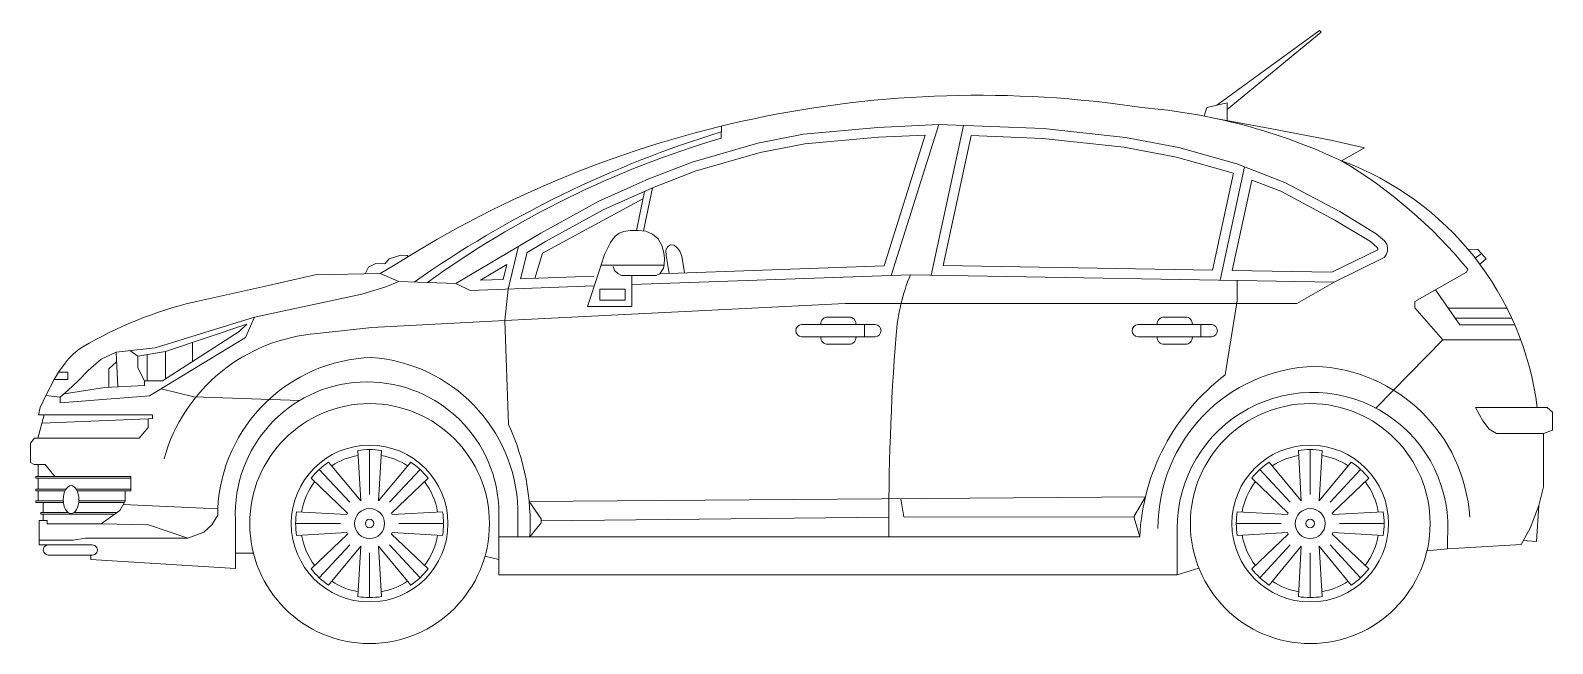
# Model space of a CAD drawing. Header units: centimetres. Extents: x 921 to 1328, y 705 to 869.
import ezdxf

# ---------------------------------------------------------------- set-up
doc = ezdxf.new("R2010")
doc.units = ezdxf.units.CM
doc.layers.add('SC Véhicules', color=73, linetype='Continuous', lineweight=5)

msp = doc.modelspace()

# ---------------------------------------------------------------- linework, layer by layer
at = {"layer": 'SC Véhicules'}
for points in [[(1238.31, 849.15), (1265.78, 869.12), (1266.17, 868.67), (1241.02, 848.02)], [(1234.91, 846.24), (1235.61, 848.54), (1241.02, 849.77), (1241.02, 844.94)], [(1034.86, 801.49), (1057.52, 815), (1073.09, 823.5), (1086.41, 829.5), (1098.02, 833.97), (1115.57, 839.01), (1127.74, 841.37), (1147.69, 843.18), (1163.92, 843.96), (1191.95, 842.89), (1213.84, 840.49), (1228.15, 837.83), (1243.68, 833.47), (1256.45, 828.52), (1271.14, 820.71), (1280.88, 814.81), (1283.08, 812.89), (1283.74, 812), (1283.96, 811.17), (1283.96, 810.18), (1283.58, 809.13), (1283.02, 808.47), (1269.63, 801.89), (1156.38, 803.87)], [(1163.92, 843.96), (1151.26, 803.68)], [(1170.52, 843.71), (1161.88, 803.77)], [(1271.61, 834.31), (1277.77, 837.8), (1268.81, 839.85), (1252.98, 842.86), (1237.49, 845.72)], [(1053.89, 809.79), (1058.82, 812.73), (1074.26, 821.16), (1087.41, 827.1), (1098.85, 831.49), (1116.18, 836.47), (1128.11, 838.79), (1147.87, 840.57), (1160.31, 841.18)], [(1160.31, 841.18), (1149.32, 806.23)], [(1172.61, 841.02), (1165.1, 806.32)], [(1172.61, 841.02), (1191.75, 840.29), (1213.46, 837.9), (1227.55, 835.29), (1242.71, 831.03)], [(1242.71, 831.03), (1237.12, 805.06)], [(1245.73, 832.68), (1239.22, 802.42)], [(1085.27, 826.13), (1083.1, 815.71)], [(1087.41, 827.1), (1085.02, 815.57)], [(1247.63, 829.14), (1255.36, 826.15), (1269.85, 818.44), (1279.33, 812.69), (1281.16, 811.1), (1281.35, 810.84), (1281.36, 810.83), (1281.36, 810.64), (1281.31, 810.53), (1269.05, 804.51), (1242.43, 804.97)], [(1247.63, 829.14), (1242.43, 804.97)], [(1055.96, 802.89), (1058.01, 809.66), (1084.85, 824.14)], [(1070.02, 795.33), (1072.94, 804.27), (1074.58, 809.29), (1076.18, 812.47), (1077.46, 814.17), (1078.51, 814.92), (1079.71, 815.41), (1081.41, 815.71), (1083.56, 815.71), (1085.61, 815.51), (1087.41, 814.72), (1088.96, 813.47), (1089.91, 811.67), (1090.46, 809.72), (1090.66, 808.22), (1090.56, 806.58), (1090.31, 805.63), (1089.36, 804.13), (1088.36, 803.68), (1079.11, 803.68), (1078.11, 804.18), (1077.26, 804.98), (1076.86, 806.08)], [(1048.79, 800.02), (1051.62, 811.48)], [(1095.93, 804.32), (1095.25, 808.78), (1094.74, 810.12), (1094.05, 810.91), (1093.22, 811.74), (1092.2, 811.83), (1091.41, 811.27), (1091, 810.3), (1091.07, 809), (1091.9, 804.17)], [(1309.02, 809.56), (1308.09, 810.59), (1305.44, 810.65)], [(1010.59, 804.11), (1011.49, 805.88), (1013.48, 806.85), (1015.82, 806.79), (1016.96, 808.1), (1020.15, 809.07), (1021.84, 809.02), (1022.05, 808.68)], [(1041.44, 802.37), (1048.44, 806.55)], [(1047.46, 802.59), (1048.44, 806.55)], [(1052.15, 802.75), (1053.89, 809.79)], [(1090.51, 806.4), (1073.64, 806.4)], [(1149.32, 806.23), (1089.25, 804.08)], [(1237.12, 805.06), (1165.1, 806.32)], [(1307.36, 808.3), (1309.02, 809.56), (1310.27, 808.11), (1308.59, 806.68)], [(980.99, 792.55), (1009.68, 798.7), (1016.09, 800.59), (1019.63, 802.03)], [(1071.82, 800.85), (1038.69, 799.66), (1034.86, 801.49), (1019.63, 802.03), (1014.62, 804.2)], [(1047.46, 802.59), (1041.44, 802.37)], [(1071.73, 803.45), (1052.15, 802.75)], [(1070.02, 795.33), (1081.84, 795.33), (1081.84, 803.68)], [(1156.38, 803.87), (1081.84, 801.21)], [(1073.36, 800.01), (1080.1, 800.01), (1080.1, 797.05), (1073.36, 797.05), (1073.36, 800.01)], [(1296.76, 799.8), (1303.3, 790.48), (1317.94, 790.48)], [(1300.21, 794.88), (1315.88, 794.88)], [(930.08, 772.05), (941.02, 773.7), (951.58, 774.24), (951.58, 775.48), (956.39, 775.48), (976.88, 788.66), (978.94, 790.61)], [(947.64, 783.57), (949.8, 782.08), (957.23, 783.32), (978.94, 790.61)], [(1144.06, 790.58), (1144.06, 787.23)], [(1233.99, 790.58), (1233.99, 787.23)], [(1302.05, 792.26), (1317.14, 792.26)], [(964.41, 785.73), (964.41, 780.64)], [(1298.69, 786.5), (1280.83, 768.21)], [(943.97, 783.16), (944.45, 773.87)], [(949.8, 779.02), (949.8, 782.08)], [(952.34, 782.5), (952.34, 775.48)], [(957.23, 776.02), (957.23, 783.32)], [(928.58, 777.83), (927.47, 775.86)], [(944.11, 780.57), (942.02, 778.72), (942.02, 773.75)], [(949.8, 779.02), (951.58, 775.48)], [(956.01, 773.35), (964.77, 771.19), (993.11, 770.28)], [(925.18, 771.57), (923.67, 768.42), (923.22, 766.38), (953.73, 766.38), (953.73, 765.43), (952.58, 765.36), (952.58, 763.07), (950.16, 760.21), (922.14, 760.21), (921.09, 758.81), (921.09, 753.67), (922.08, 753.13), (925.05, 753.13), (927.57, 749.95), (947.94, 749.95), (947.94, 746.09), (946.42, 746.09), (946.42, 743.37), (945, 740.84), (941.86, 738.61), (939.98, 737.28), (925.54, 737.28), (925.54, 738.21), (923.45, 738.21), (923.45, 732.95), (932.51, 732.95), (935.78, 733.51), (963.17, 733.51), (967.45, 735.09), (969.59, 737), (971.17, 739.59), (971.17, 741.28), (945.91, 742.46)], [(924.72, 766.38), (923.11, 760.21)], [(952.58, 765.36), (924.14, 764.17)], [(1011.77, 745.18), (1011.77, 757.14)], [(1263.26, 745.18), (1263.26, 757.14)], [(923.2, 749.95), (923.2, 753.13)], [(1000.79, 753.81), (1009.39, 743.43)], [(1000.79, 753.81), (1009.39, 743.43)], [(1008.6, 756.88), (1009.39, 743.43)], [(1014.95, 756.88), (1014.16, 743.43)], [(1022.76, 753.81), (1014.16, 743.43)], [(1252.27, 753.81), (1260.87, 743.43)], [(1252.27, 753.81), (1260.87, 743.43)], [(1260.08, 756.88), (1260.87, 743.43)], [(1266.43, 756.88), (1265.64, 743.43)], [(1274.24, 753.81), (1265.64, 743.43)], [(927.57, 749.95), (922.53, 749.95), (922.53, 749.5), (947.94, 749.5)], [(923.2, 746.53), (923.2, 749.5)], [(996.14, 749.48), (1005.89, 740.18)], [(996.14, 749.48), (1005.89, 740.18)], [(998.29, 751.83), (1006.45, 743.08)], [(1025.26, 751.83), (1017.1, 743.08)], [(1027.41, 749.48), (1017.65, 740.18)], [(1247.63, 749.48), (1257.38, 740.18)], [(1247.63, 749.48), (1257.38, 740.18)], [(1249.77, 751.83), (1257.93, 743.08)], [(1276.74, 751.83), (1268.58, 743.08)], [(1278.89, 749.48), (1269.14, 740.18)], [(930.54, 746.53), (922.53, 746.53), (922.53, 746.09), (930.31, 746.09)], [(924.5, 743.42), (923.2, 743.42), (923.2, 746.09)], [(947.94, 746.53), (933.35, 746.53)], [(933.58, 746.09), (947.94, 746.09)], [(929.87, 743.42), (922.53, 743.42), (922.53, 742.97), (929.91, 742.97)], [(924.5, 740.34), (924.5, 742.97)], [(933.98, 742.97), (946.2, 742.97)], [(946.42, 743.42), (934.02, 743.42)], [(1051.44, 741.28), (1051.44, 733.84), (1046.3, 733.84)], [(1219.21, 744.53), (1054.43, 743.26)], [(1054.43, 743.26), (1057.67, 738.65), (1057.67, 737.56), (1054.61, 733.84)], [(1216.19, 739.11), (1154.59, 739.15), (1153.82, 744.02)], [(1219.21, 744.53), (1216.19, 739.35), (1216.19, 738.87), (1217.68, 733.84)], [(1324.42, 742.2), (1323.8, 732.61), (1320.23, 732.81)], [(931.11, 740.34), (923.83, 740.34), (923.83, 739.9), (943.68, 739.9)], [(924.5, 738.21), (924.5, 739.9)], [(944.31, 740.34), (932.78, 740.34)], [(939.98, 737.28), (952.64, 737.07), (963.17, 733.51)], [(992, 737.37), (1003.96, 737.37)], [(992.26, 740.55), (1005.71, 739.76)], [(1005.71, 739.76), (1005.89, 740.18)], [(1017.84, 739.76), (1017.65, 740.18)], [(1031.29, 740.55), (1017.84, 739.76)], [(1019.58, 737.37), (1031.55, 737.37)], [(1057.67, 738.1), (1150.6, 739.06)], [(1243.48, 737.37), (1255.45, 737.37)], [(1243.74, 740.55), (1257.19, 739.76)], [(1257.19, 739.76), (1257.38, 740.18)], [(1269.32, 739.76), (1269.14, 740.18)], [(1282.77, 740.55), (1269.32, 739.76)], [(1271.07, 737.37), (1283.03, 737.37)], [(992.26, 734.19), (1005.71, 734.98)], [(996.14, 725.26), (1005.89, 734.56)], [(1005.71, 734.98), (1005.71, 734.98), (1005.89, 734.56)], [(1017.65, 734.56), (1017.84, 734.98)], [(1027.41, 725.26), (1017.65, 734.56)], [(1027.41, 725.26), (1017.65, 734.56)], [(1031.29, 734.19), (1017.84, 734.98)], [(1243.74, 734.19), (1257.19, 734.98)], [(1247.63, 725.26), (1257.38, 734.56)], [(1257.19, 734.98), (1257.19, 734.98), (1257.38, 734.56)], [(1269.14, 734.56), (1269.32, 734.98)], [(1278.89, 725.26), (1269.14, 734.56)], [(1278.89, 725.26), (1269.14, 734.56)], [(1282.77, 734.19), (1269.32, 734.98)], [(975.91, 729.43), (980.72, 729.43)], [(998.29, 722.9), (1006.45, 731.65)], [(1000.79, 720.92), (1009.39, 731.31)], [(1008.6, 717.85), (1009.39, 731.31)], [(1011.77, 717.6), (1011.77, 729.56)], [(1014.95, 717.85), (1014.16, 731.31)], [(1022.76, 720.92), (1014.16, 731.31)], [(1022.76, 720.92), (1014.16, 731.31)], [(1017.1, 731.65), (1025.26, 722.9)], [(1042.62, 728.66), (1046.3, 727.73)], [(1249.77, 722.9), (1257.93, 731.65)], [(1252.27, 720.92), (1260.87, 731.31)], [(1260.08, 717.85), (1260.87, 731.31)], [(1263.26, 717.6), (1263.26, 729.56)], [(1274.24, 720.92), (1265.64, 731.31)], [(1274.24, 720.92), (1265.64, 731.31)], [(1266.43, 717.85), (1265.64, 731.31)], [(1268.58, 731.65), (1276.74, 722.9)], [(1294.46, 730.06), (1299.95, 730.62)], [(1227.71, 723.7), (1233.5, 725.47)]]:
    msp.add_lwpolyline(points, dxfattribs=at)
for points in [[(1271.61, 834.31, 0.088969), (1218.25, 848.54, 0.180698), (1018.49, 806.46), (1014.62, 804.2), (997.24, 803.8), (984.71, 801), (964.72, 796.54, 0.075024), (935.09, 784.56, 0.103493), (930.4, 780.26), (928.58, 777.83), (931.09, 777.83), (931.09, 775.86), (927.47, 775.86), (925.18, 771.57), (929.01, 771.11), (929.01, 769.6), (952.91, 771.46), (978.55, 787.1), (980.99, 792.55), (954.42, 784.32), (943.97, 783.16), (940.03, 781.31), (936.55, 778.29), (933.88, 775.51), (931.21, 773.05), (929.01, 771.11)], [(1027.24, 801.76, -0.085678), (1105.73, 840.32), (1105.84, 843.57)], [(1023.69, 801.89, -0.078854), (1105.79, 842.01, -0.078854)], [(1271.61, 834.31, -0.281232), (1323.94, 768.35, -0.281232)], [(1271.61, 834.31, -0.087032), (1305.36, 805.33), (1305.06, 804.53), (1291.25, 796.66), (1291.25, 794.98), (1298.69, 786.5), (1319.53, 786.5)], [(1269.63, 801.89), (1259.67, 796.18), (1138.94, 796.18), (1047.9, 791.59), (1012.36, 789.77), (997.71, 788.11, 0.31504), (956.81, 754.71, 2.168865)], [(1051.44, 733.84), (1217.68, 733.84, -0.222804), (1240.54, 777.08), (1243.75, 796.89), (1243.75, 802.34)], [(1156.38, 803.87, 0.078687), (1152.52, 787.69, 0.021174), (1150.62, 733.84), (1217.68, 733.84)], [(1048.79, 800.02), (1047.9, 791.59), (1048.92, 763.87, -0.121562), (1054.61, 733.84)], [(1146.98, 790.58), (1127.26, 790.58, 0.909766), (1127.26, 787.23), (1146.98, 787.23)], [(1127.26, 790.58), (1146.98, 790.58, -0.909766), (1146.98, 787.23), (1127.26, 787.23)], [(1132.42, 790.58, -0.428551), (1134.31, 792.56), (1137.12, 792.56)], [(1141.83, 790.58, 0.428551), (1139.93, 792.56), (1137.12, 792.56)], [(1236.91, 790.58), (1217.19, 790.58, 0.909766), (1217.19, 787.23), (1236.91, 787.23)], [(1217.19, 790.58), (1236.91, 790.58, -0.909766), (1236.91, 787.23), (1217.19, 787.23)], [(1222.35, 790.58, -0.428551), (1224.24, 792.56), (1227.05, 792.56)], [(1231.75, 790.58, 0.428551), (1229.86, 792.56), (1227.05, 792.56)], [(1132.42, 787.23, 0.428551), (1134.31, 785.26), (1137.12, 785.26)], [(1141.83, 787.23, -0.428551), (1139.93, 785.26), (1137.12, 785.26)], [(1222.35, 787.23, 0.428551), (1224.24, 785.26), (1227.05, 785.26)], [(1231.75, 787.23, -0.428551), (1229.86, 785.26), (1227.05, 785.26)], [(971.17, 741.28, -0.390969), (1012.31, 781.74, -0.015854)], [(1051.44, 741.28, 0.383119), (1012.31, 781.74, 0.015854)], [(1222.55, 736.08, -0.407281), (1264.52, 779.37, -0.386003), (1305.89, 739.07, 0.940068)], [(937.23, 728.97), (937.23, 727.73), (975.91, 725.36), (975.91, 738.35, -0.994069), (1046.3, 742.03), (1046.3, 723.7)], [(1227.71, 723.7), (1227.71, 736.1, -1.047466), (1299.95, 733), (1299.95, 730.62), (1319.65, 731.75), (1322.05, 736.11), (1324.42, 742.2), (1325.61, 747.19), (1325.61, 761.41), (1313.02, 761.41), (1311.09, 762.58), (1309.38, 764.82), (1307.46, 768.35), (1326.59, 768.35), (1328.05, 767.15), (1328.05, 762.36), (1325.61, 761.41)], [(923.45, 732.95), (923.45, 731.65), (925.57, 731.65, 0.882089), (925.81, 728.97), (937.63, 728.97, 1.02393), (937.63, 731.65), (925.57, 731.65)], [(1046.3, 723.7), (1227.71, 723.7, 0.441183)]]:
    msp.add_lwpolyline(points, format="xyb", dxfattribs=at)
for centre, radius in [((1011.77, 737.37), 32.05), ((1263.26, 737.37), 32.05), ((1011.77, 737.37), 20.95), ((1263.26, 737.37), 20.95), ((1011.77, 737.37), 4.01), ((1263.26, 737.37), 4.01), ((1011.77, 737.37), 1.14), ((1263.26, 737.37), 1.14)]:
    msp.add_circle(centre, radius, dxfattribs=at)
for centre, radius, start, end in [((1011.77, 737.37), 19.77, 80.7509, 99.2491), ((1263.26, 737.37), 19.77, 80.7509, 99.2491), ((1011.77, 737.37), 19.77, 123.736, 142.2342), ((1011.77, 737.37), 18.46, 99.6692, 123.3159), ((1011.77, 737.37), 18.46, 56.6841, 80.3308), ((1011.77, 737.37), 19.77, 37.7658, 56.264), ((1263.26, 737.37), 19.77, 123.736, 142.2342), ((1263.26, 737.37), 18.46, 99.6692, 123.3159), ((1263.26, 737.37), 18.46, 56.6841, 80.3308), ((1263.26, 737.37), 19.77, 37.7658, 56.264), ((1011.77, 737.37), 18.46, 142.6543, 170.3308), ((1011.77, 737.37), 18.46, 9.6692, 37.3457), ((1263.26, 737.37), 18.46, 142.6543, 170.3308), ((1263.26, 737.37), 18.46, 9.6692, 37.3457), ((1011.77, 737.37), 19.77, 170.7509, 189.2491), ((1011.77, 737.37), 19.77, 350.7509, 9.2491), ((1263.26, 737.37), 19.77, 170.7509, 189.2491), ((1263.26, 737.37), 19.77, 350.7509, 9.2491), ((1011.77, 737.37), 18.46, 189.6692, 217.3457), ((1011.77, 737.37), 18.46, 322.6543, 350.3308), ((1263.26, 737.37), 18.46, 189.6692, 217.3457), ((1263.26, 737.37), 18.46, 322.6543, 350.3308), ((1011.77, 737.37), 19.77, 217.7658, 236.264), ((1011.77, 737.37), 19.77, 303.736, 322.2342), ((1263.26, 737.37), 19.77, 217.7658, 236.264), ((1263.26, 737.37), 19.77, 303.736, 322.2342), ((1011.77, 737.37), 18.46, 236.6841, 260.3308), ((1011.77, 737.37), 18.46, 279.6692, 303.3159), ((1263.26, 737.37), 18.46, 236.6841, 260.3308), ((1263.26, 737.37), 18.46, 279.6692, 303.3159), ((1011.77, 737.37), 19.77, 260.7509, 279.2491), ((1263.26, 737.37), 19.77, 260.7509, 279.2491)]:
    msp.add_arc(centre, radius, start, end, dxfattribs=at)
msp.add_ellipse((931.95, 743.77), major_axis=(0, -3.74), ratio=0.557895, dxfattribs=at)

doc.saveas('drawing.dxf')
